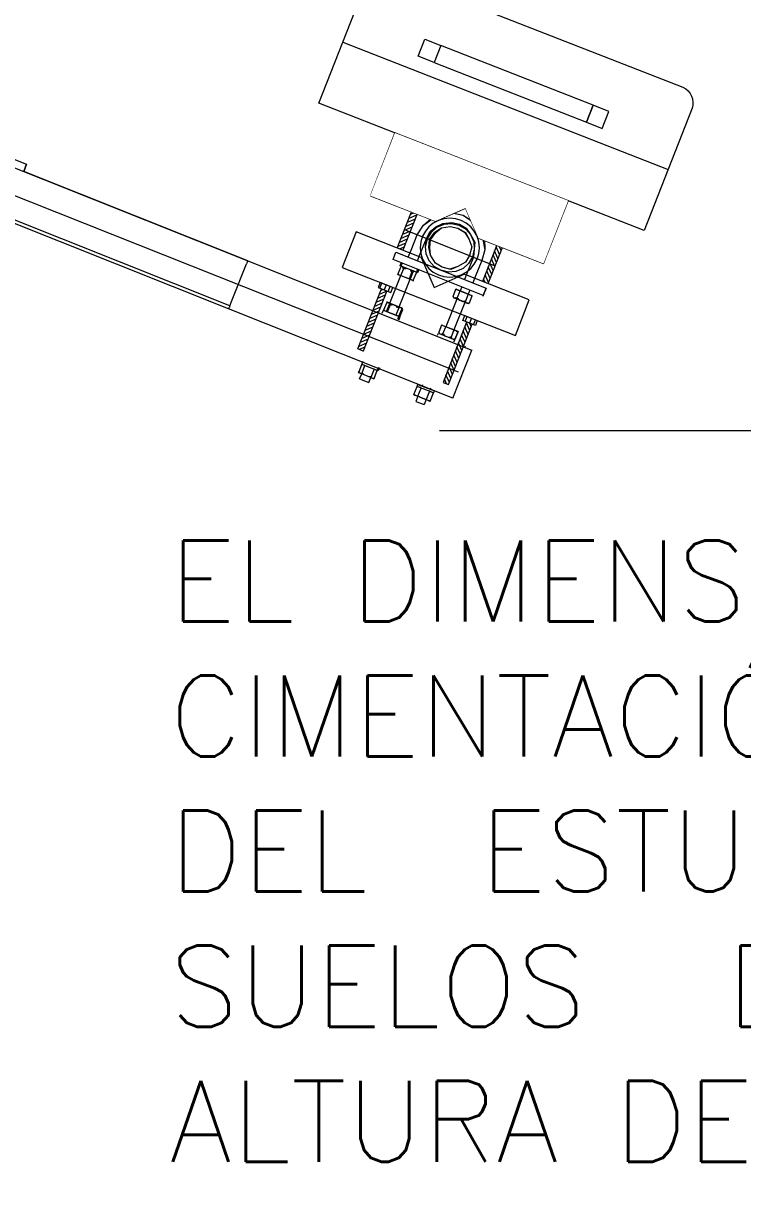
# Model space of a CAD drawing. Header units: millimetres. Extents: x 37 to 259, y 69 to 300.
# Drawn here: x 116.138 to 117.025, y 102.128 to 103.579 of the extents above; entities that cross this region are included whole.
import ezdxf

# ---------------------------------------------------------------- set-up
doc = ezdxf.new("R2010")
doc.units = ezdxf.units.MM
doc.set_wipeout_variables(frame=1)
doc.linetypes.add('DASHED2', pattern=[0.375, 0.25, -0.125])
doc.layers.get('0').update_dxf_attribs({"lineweight": 0})
doc.layers.add('8', color=8, linetype='Continuous', lineweight=0)
doc.layers.add('FIBRA OPTICA AT&T', color=5, linetype='Continuous', lineweight=0)
doc.styles.add('ROMANS', font='romans.shx')
pattern_1 = [(135, (32.1043925, -60.0973595), (-0.00265165043, -0.00265165043), [])]
pattern_2 = [(45, (-32.1043925, -60.0973595), (0.00265165043, -0.00265165043), [])]

# ---------------------------------------------------------------- blocks, each defined once
blk = doc.blocks.new('Antena RF')
at = {"layer": '8', "ltscale": 0.05}
h = blk.add_hatch(dxfattribs=at)
h.set_pattern_fill('ANSI31', color=256, scale=0.03, angle=90, style=0)
h.set_pattern_definition(pattern_1)
h.paths.add_polyline_path([(-0.0602, 0.0779), (-0.0528, 0.0779), (-0.0528, 0.1578), (-0.0602, 0.1578)])
h = blk.add_hatch(dxfattribs=at)
h.set_pattern_fill('ANSI31', color=256, scale=0.03, angle=90, style=0)
h.set_pattern_definition(pattern_2)
h.paths.add_polyline_path([(0.0602, 0.0779), (0.0528, 0.0779), (0.0528, 0.1578), (0.0602, 0.1578)])
h = blk.add_hatch(dxfattribs=at)
h.set_pattern_fill('ANSI31', color=256, scale=0.03, angle=90, style=0)
h.set_pattern_definition(pattern_1)
h.paths.add_polyline_path([(-0.0528, 0.024), (-0.0602, 0.024), (-0.0602, -0.024), (-0.0528, -0.024)])
h = blk.add_hatch(dxfattribs=at)
h.set_pattern_fill('ANSI31', color=256, scale=0.03, angle=90, style=0)
h.set_pattern_definition(pattern_2)
h.paths.add_polyline_path([(0.0528, 0.024), (0.0602, 0.024), (0.0602, -0.024), (0.0528, -0.024)])
for points in [[(-0.0528, 0.0779), (-0.0528, 0.1578), (-0.0602, 0.1578), (-0.0602, 0.0779)], [(0.0528, 0.0779), (0.0528, 0.1578), (0.0602, 0.1578), (0.0602, 0.0779)], [(-0.0602, 0.024), (-0.0602, -0.024), (-0.0528, -0.024), (-0.0528, 0.024)], [(0.0602, 0.024), (0.0602, -0.024), (0.0528, -0.024), (0.0528, 0.024)]]:
    blk.add_lwpolyline(points)
for p, q in [((-0.062, 0.0779), (-0.062, 0.0713)), ((-0.0565, 0.0713), (-0.0565, 0.0779)), ((-0.0565, 0.0713), (-0.0565, 0.0779)), ((-0.051, 0.0779), (-0.051, 0.0713)), ((0.051, 0.0779), (0.051, 0.0713)), ((0.0565, 0.0713), (0.0565, 0.0779)), ((0.0565, 0.0713), (0.0565, 0.0779)), ((0.062, 0.0779), (0.062, 0.0713))]:
    blk.add_line(p, q, dxfattribs=at)
for points in [[(-0.0643, 0.0713), (-0.0643, 0.0779), (-0.0476, 0.0779), (-0.0476, 0.0713)], [(0.0643, 0.0713), (0.0643, 0.0779), (0.0476, 0.0779), (0.0476, 0.0713)]]:
    blk.add_lwpolyline(points, close=True, dxfattribs=at)
for points in [[(-0.0286, 0.024), (-0.1147, 0.024), (-0.1147, 0.0713), (0.1147, 0.0713), (0.1147, 0.024), (0.0286, 0.024)], [(-0.0286, 0.024), (0, 0.0526), (0.0286, 0.024)], [(-0.0286, -0.024), (0, -0.0526), (0.0286, -0.024)]]:
    blk.add_lwpolyline(points, dxfattribs=at)
blk.add_circle((0, 0), 0.0364, dxfattribs=at)
at = {"ltscale": 450}
blk.add_wipeout([(-0.2155, -0.1072), (0.2155, -0.1072), (0.2155, -0.2692), (0.2124, -0.279), (0.205, -0.2863), (0.1955, -0.2892), (-0.1955, -0.2892), (-0.2063, -0.2869), (-0.2136, -0.2793), (-0.2155, -0.2691)], dxfattribs=at)
blk.add_line((-0.2155, -0.1882), (0.2155, -0.1882), dxfattribs=at)
blk.add_lwpolyline([(-0.1955, -0.2892), (0.1955, -0.2892, 0.379386), (0.2155, -0.2692), (0.2155, -0.1072), (-0.2155, -0.1072), (-0.2155, -0.2691, 0.470848)], format="xyb", close=True, dxfattribs=at)
for points in [[(-0.1015, -0.2057), (-0.1225, -0.2057), (-0.1225, -0.2282), (-0.1015, -0.2282)], [(-0.1015, -0.2057), (0.1004, -0.2057), (0.1004, -0.2282), (-0.1015, -0.2282)], [(0.1004, -0.2057), (0.1214, -0.2057), (0.1214, -0.2282), (0.1004, -0.2282)]]:
    blk.add_lwpolyline(points, close=True, dxfattribs=at)
at = {"layer": '8', "ltscale": 0.05}
blk.add_lwpolyline([(0.0286, -0.024), (0.1147, -0.024), (0.1147, -0.1072), (-0.1147, -0.1072), (-0.1147, -0.024), (-0.0286, -0.024)], dxfattribs=at)
blk.add_wipeout([(-0.1147, -0.1072), (-0.1147, -0.024), (-0.0286, -0.024), (0, -0.0526), (0.0286, -0.024), (0.1147, -0.024), (0.1147, -0.1072)])
blk = doc.blocks.new('A$C462F3C73')
at = {"linetype": 'Continuous'}
for points in [[(33.833, -57), (33.833, -56.917), (34.083, -56.917), (34.083, -57)], [(33.833, -56.917), (33.833, -57)], [(35.083, -56.917), (33.833, -56.917)], [(34.083, -56.5), (34.083, -56.917)], [(34.083, -56.5), (34.833, -56.5)], [(34.083, -57), (34.25, -56.917), (34.667, -56.917), (34.833, -57)], [(34.833, -56.5), (34.833, -56.5)], [(34.833, -56.5), (34.833, -56.917)], [(34.833, -56.5), (34.833, -56.917)], [(35.083, -57), (35.083, -57.583), (34.833, -57.583), (34.833, -56.917), (35.083, -56.917), (35.083, -57)], [(35.083, -56.917), (35.083, -57)], [(35.083, -56.917), (35.083, -56.917), (35.083, -57), (35.083, -56.917)], [(35.083, -56.917), (35.083, -56.917)], [(38.667, -56.917), (38.667, -57.583), (38.583, -57.583), (38.5, -57.583), (38.5, -57.583), (38.417, -57.583), (38.333, -57.583)], [(38.333, -56.917), (38.417, -56.917), (38.583, -56.917), (38.667, -56.917)], [(38.333, -56.917), (38.333, -57.583)], [(38.417, -56.917), (38.333, -56.917)], [(38.417, -56.917), (38.333, -56.917)], [(38.667, -56.917), (38.667, -57.583), (38.583, -57.583), (38.5, -57.583), (38.5, -57.583), (38.417, -57.583), (38.333, -57.583)], [(38.333, -56.917), (38.333, -56.917), (38.417, -56.917), (38.583, -56.917), (38.583, -56.917), (38.667, -56.917)], [(38.333, -56.917), (38.333, -57.583)], [(39.583, -56.917), (38.417, -56.917)], [(39.583, -56.917), (38.417, -56.917)], [(38.667, -56.917), (38.667, -56.5), (39.333, -56.5)], [(38.667, -56.917), (38.667, -56.5)], [(38.667, -56.5), (39.333, -56.5)], [(38.667, -56.917), (38.75, -56.917), (38.833, -56.917), (39.167, -56.917), (39.25, -56.917), (39.333, -56.917)], [(38.667, -56.917), (38.75, -56.917), (38.833, -56.917), (39.167, -56.917), (39.25, -56.917), (39.333, -56.917)], [(39.333, -56.917), (39.333, -56.5)], [(39.333, -56.5), (39.333, -56.5)], [(39.333, -56.917), (39.333, -56.5)], [(39.333, -56.917), (39.333, -56.5)], [(39.333, -56.917), (39.333, -56.5)], [(39.667, -56.917), (39.667, -57.583), (39.583, -57.583), (39.583, -57.583), (39.5, -57.583), (39.417, -57.583), (39.333, -57.583), (39.333, -56.917), (39.417, -56.917), (39.583, -56.917), (39.583, -56.917), (39.667, -56.917)], [(39.333, -57.583), (39.333, -56.917), (39.333, -56.917), (39.417, -56.917), (39.583, -56.917), (39.583, -56.917), (39.667, -56.917)], [(39.667, -56.917), (39.667, -57.583), (39.583, -57.583), (39.583, -57.583), (39.417, -57.583), (39.417, -57.583), (39.333, -57.583)], [(39.583, -56.917), (39.583, -56.833)], [(39.667, -56.917), (39.667, -57.583), (39.583, -57.583)], [(39.583, -56.917), (39.667, -56.917), (39.583, -56.917)], [(39.583, -56.917), (39.667, -56.917)], [(39.583, -56.917), (39.667, -56.917)], [(39.667, -56.917), (39.667, -57.583), (39.583, -57.583)], [(39.583, -56.917), (39.667, -56.917), (39.583, -56.917)], [(39.583, -56.917), (39.583, -56.917)], [(22.917, -57.75), (4.667, -57.75)], [(41.167, -57.75), (22.917, -57.75)], [(22.917, -57.75), (22.917, -57.833)], [(22.917, -58), (22.917, -57.833)], [(34.083, -57), (34.083, -57.583), (33.833, -57.583), (33.833, -57.583)], [(33.833, -57), (33.833, -57.583)], [(33.833, -57.583), (33.833, -57.833)], [(35.083, -57.833), (35.083, -57.583), (33.833, -57.583)], [(34.833, -57.583), (34.667, -57.583), (34.25, -57.583), (34.083, -57.583)], [(35.083, -57), (35.083, -57.583), (35.083, -57.583)], [(35.083, -57.583), (35.083, -57.583)], [(35.083, -57.583), (35.083, -57.583)], [(35.167, -57.833), (35.167, -57.583), (35.083, -57.583)], [(38.417, -57.583), (38.333, -57.583)], [(38.333, -57.583), (38.333, -57.75)], [(39.667, -57.75), (39.667, -57.583), (38.333, -57.583)], [(38.417, -57.583), (38.333, -57.583)], [(38.333, -57.583), (38.333, -57.75)], [(39.667, -57.75), (39.667, -57.583), (38.333, -57.583)], [(38.333, -57.75), (39.667, -57.75)], [(38.333, -57.75), (39.667, -57.75)], [(39.333, -57.583), (39.167, -57.583), (39.083, -57.583), (38.917, -57.583), (38.833, -57.583), (38.667, -57.583)], [(39.333, -57.583), (39.167, -57.583), (39.083, -57.583), (38.917, -57.583), (38.833, -57.583), (38.667, -57.583)], [(38.667, -57.833), (38.667, -57.75)], [(38.667, -57.833), (38.667, -57.75)], [(39.333, -57.833), (39.333, -57.75)], [(39.333, -57.833), (39.333, -57.75)], [(39.333, -57.833), (39.333, -57.75)], [(39.333, -57.833), (39.333, -57.75)], [(39.583, -57.583), (39.667, -57.583)], [(39.583, -57.583), (39.667, -57.583)], [(39.583, -57.583), (39.667, -57.583)], [(39.583, -57.583), (39.667, -57.583)], [(39.667, -57.75), (39.667, -57.583)], [(39.667, -57.75), (39.667, -57.583)], [(39.667, -57.75), (39.667, -57.75)], [(41.167, -57.75), (41.167, -61.667)], [(22.917, -58), (4.667, -58)], [(22.917, -58), (22.917, -58.5)], [(22.917, -58.5), (22.917, -61.417)], [(40.833, -59.75), (-41.917, -59.667)], [(-22.917, -61.667), (22.917, -61.667), (22.917, -61.417)], [(-4.667, -61.667), (-4.667, -62.25), (4.667, -62.25), (4.667, -61.667)], [(22.917, -61.667), (4.667, -61.667)], [(4.667, -61.667), (4.667, -62.25)], [(22.917, -61.667), (22.917, -61.667)], [(22.917, -61.667), (41.167, -61.667)], [(33.833, -61.75), (33.833, -62), (35.167, -62)], [(33.833, -61.75), (33.833, -62), (35.083, -62)], [(33.833, -62.583), (33.833, -62), (34.167, -62), (34.167, -62.583), (34.083, -62.583), (34, -62.667), (33.917, -62.667), (33.833, -62.583), (33.833, -62.583)], [(33.917, -62), (33.833, -62)], [(33.833, -62.583), (33.833, -62), (34.083, -62), (34.083, -62.583), (34, -62.667), (33.833, -62.667), (33.833, -62.583), (33.833, -62.583)], [(33.833, -62), (33.833, -62)], [(34.083, -62), (34.833, -62)], [(34.167, -62), (34.833, -62)], [(34.833, -62.583), (34.833, -62), (35.083, -62)], [(34.833, -62.583), (34.833, -62), (35.083, -62)], [(35.167, -61.75), (35.167, -62), (35.083, -62)], [(35.083, -62), (35.083, -61.75)], [(35.083, -62), (35.167, -62)], [(35.167, -62), (35.167, -62.583), (35.083, -62.667)], [(35.083, -62), (35.167, -62)], [(35.083, -62.583), (35.083, -62)], [(35.083, -62), (35.083, -62)], [(35.083, -62), (35.083, -62)], [(35.083, -62), (35.083, -62.583), (35.083, -62.667)], [(35.083, -62), (35.083, -62)], [(35.083, -62.583), (35.083, -62)], [(35.083, -62), (35.083, -62)], [(35.167, -61.75), (35.167, -62)], [(35.167, -62), (35.167, -61.75)], [(38.333, -61.75), (38.333, -61.917), (39.667, -61.917)], [(38.333, -61.75), (38.333, -61.917), (39.667, -61.917)], [(38.333, -62.583), (38.333, -62), (38.417, -61.917), (38.583, -61.917), (38.667, -62), (38.667, -62.583), (38.333, -62.583)], [(38.417, -61.917), (38.333, -62)], [(38.333, -62.583), (38.333, -62), (38.333, -62), (38.417, -61.917), (38.583, -61.917), (38.583, -62), (38.667, -62), (38.667, -62.583), (38.333, -62.583)], [(38.417, -61.917), (38.333, -62)], [(38.667, -62), (38.75, -62), (38.833, -61.917), (39.167, -61.917), (39.25, -62), (39.333, -62)], [(38.667, -62), (38.75, -62), (38.833, -61.917), (39.167, -61.917), (39.25, -62), (39.333, -62)], [(39.333, -62.583), (39.333, -62), (39.417, -61.917), (39.583, -61.917), (39.583, -62), (39.667, -62)], [(39.333, -62.583), (39.333, -62), (39.333, -62), (39.417, -61.917), (39.583, -61.917), (39.583, -62), (39.667, -62)], [(39.583, -61.917), (39.667, -62)], [(39.583, -61.917), (39.667, -62)], [(39.583, -61.917), (39.667, -62)], [(39.583, -61.917), (39.667, -62)], [(39.583, -61.917), (39.667, -62)], [(39.583, -61.917), (39.667, -62)], [(39.667, -62), (39.667, -62.583), (39.583, -62.583)], [(39.667, -62), (39.667, -62.583), (39.583, -62.583)], [(39.667, -61.75), (39.667, -61.917)], [(39.667, -61.917), (39.667, -61.75)], [(39.667, -61.75), (39.667, -61.917)], [(39.667, -62.583), (39.667, -62)], [(39.667, -62.583), (39.667, -62)], [(40.583, -61.75), (40.583, -61.667)], [(33.917, -62.667), (33.833, -62.583)], [(33.833, -62.667), (33.833, -62.583)], [(33.833, -62.667), (35.083, -62.667)], [(33.917, -62.667), (35.083, -62.667)], [(34.833, -62.583), (34.667, -62.583), (34.667, -62.667), (34.25, -62.667), (34.25, -62.583), (34.083, -62.583)], [(34.083, -62.667), (34.083, -64.917)], [(34.083, -62.667), (34.083, -64.917)], [(34.833, -62.583), (34.667, -62.583), (34.667, -62.667), (34.333, -62.667), (34.25, -62.583), (34.167, -62.583)], [(35.083, -62.583), (35.083, -62.667), (34.833, -62.667), (34.833, -62.583), (34.833, -62.583)], [(35.083, -62.583), (35.083, -62.667), (34.833, -62.667), (34.833, -62.583)], [(34.833, -62.667), (34.833, -64.917)], [(34.833, -62.667), (34.833, -64.917)], [(34.833, -62.667), (34.833, -64.917)], [(34.833, -62.667), (34.833, -64.917)], [(35.167, -62.583), (35.083, -62.583), (35.083, -62.667)], [(35.083, -62.667), (35.083, -62.583)], [(35.083, -62.667), (35.083, -62.583)], [(35.083, -62.583), (35.083, -62.667)], [(35.083, -62.667), (35.083, -62.583)], [(35.083, -62.667), (35.083, -62.583)], [(38.417, -62.583), (38.333, -62.583)], [(38.417, -62.583), (38.333, -62.583)], [(38.417, -62.583), (39.583, -62.583)], [(38.417, -62.583), (39.583, -62.583)], [(39.333, -62.583), (38.667, -62.583)], [(38.667, -64.833), (38.667, -62.583)], [(38.667, -64.833), (38.667, -62.583)], [(39.333, -62.583), (38.667, -62.583)], [(39.333, -64.833), (39.333, -62.583)], [(39.667, -62.583), (39.333, -62.583)], [(39.333, -64.833), (39.333, -62.583)], [(39.333, -64.833), (39.333, -62.583)], [(39.333, -64.833), (39.333, -62.583)], [(39.667, -62.583), (39.333, -62.583)], [(39.583, -62.583), (39.583, -62.5)], [(39.667, -62.583), (39.583, -62.583)], [(39.583, -62.583), (39.667, -62.583)], [(39.667, -62.583), (39.583, -62.583)], [(39.583, -62.583), (39.583, -62.583)], [(39.583, -62.583), (39.667, -62.583)], [(34.083, -64.917), (34.083, -65.5), (34, -65.583), (33.833, -65.583), (33.833, -65.5), (33.833, -65.5)], [(33.833, -64.917), (34.083, -64.917)], [(33.833, -64.917), (33.833, -65.5)], [(33.833, -64.917), (33.833, -64.917)], [(35.083, -64.917), (33.833, -64.917)], [(34.083, -64.917), (34.083, -65.5), (34, -65.5), (34, -65.583), (33.833, -65.583), (33.833, -65.5)], [(33.833, -64.917), (34.083, -64.917)], [(33.833, -64.917), (33.833, -65.5)], [(33.833, -64.917), (33.833, -64.917)], [(35.083, -64.917), (33.833, -64.917)], [(34.083, -64.917), (34.833, -64.917)], [(34.083, -64.917), (34.75, -64.917)], [(35.083, -64.917), (35.083, -65.5), (35.083, -65.5), (35.083, -65.583), (34.833, -65.583), (34.833, -65.5), (34.75, -65.5), (34.75, -64.917), (35.083, -64.917)], [(35.083, -64.917), (35.083, -65.5), (35.083, -65.583), (34.833, -65.583), (34.833, -65.5), (34.833, -64.917), (35.083, -64.917)], [(35.083, -64.917), (35.083, -64.833)], [(35.083, -64.917), (35.083, -64.833)], [(35.083, -64.917), (35.083, -65.5), (35.083, -65.583)], [(35.083, -64.917), (35.083, -64.917), (35.083, -64.917)], [(35.083, -64.917), (35.083, -64.917)], [(35.083, -64.917), (35.083, -65.5), (35.083, -65.583)], [(35.083, -64.917), (35.083, -64.917), (35.083, -64.917)], [(35.083, -64.917), (35.083, -64.917)], [(38.333, -64.917), (38.333, -64.917), (38.417, -64.833), (38.583, -64.833), (38.583, -64.917), (38.667, -64.917)], [(38.417, -64.833), (38.333, -64.917)], [(38.333, -64.917), (38.333, -64.917), (38.417, -64.833), (38.5, -64.833), (38.583, -64.917), (38.667, -64.917)], [(38.417, -64.833), (38.333, -64.917)], [(38.667, -64.917), (38.667, -65.5), (38.333, -65.5)], [(38.333, -64.917), (38.333, -65.5)], [(38.667, -64.917), (38.667, -65.5), (38.333, -65.5)], [(38.333, -64.917), (38.333, -65.5)], [(39.583, -64.833), (38.417, -64.833)], [(39.583, -64.833), (38.417, -64.833)], [(38.667, -64.917), (38.75, -64.917), (38.833, -64.833), (39.167, -64.833), (39.25, -64.917), (39.333, -64.917)], [(38.667, -64.917), (38.75, -64.917), (38.833, -64.833), (39.167, -64.833), (39.25, -64.917), (39.333, -64.917)], [(39.667, -64.917), (39.667, -65.5), (39.333, -65.5), (39.333, -64.917), (39.333, -64.917), (39.417, -64.833), (39.583, -64.833), (39.583, -64.917), (39.667, -64.917)], [(39.667, -64.917), (39.667, -65.5), (39.333, -65.5), (39.333, -64.917), (39.333, -64.917), (39.417, -64.833), (39.583, -64.833), (39.583, -64.917), (39.667, -64.917)], [(39.583, -64.833), (39.667, -64.917), (39.583, -64.833)], [(39.583, -64.833), (39.583, -64.833)], [(39.583, -64.833), (39.667, -64.917)], [(39.583, -64.833), (39.583, -64.917), (39.667, -64.917), (39.583, -64.833)], [(39.583, -64.833), (39.583, -64.833)], [(39.583, -64.833), (39.667, -64.917)], [(39.667, -64.917), (39.667, -65.5), (39.583, -65.5)], [(39.667, -64.917), (39.667, -65.5), (39.583, -65.5)], [(40.417, -66.417), (40.417, -65.833), (33.083, -65.833), (33.083, -66.417), (40.417, -66.417)], [(40.417, -66.417), (40.417, -65.833), (33.083, -65.833), (33.083, -66.417), (40.417, -66.417)], [(33.75, -65.583), (33.75, -65.833)], [(35.083, -65.833), (35.083, -65.583), (33.75, -65.583)], [(33.833, -65.583), (33.833, -65.5)], [(33.833, -65.583), (33.833, -65.5)], [(33.833, -65.583), (33.833, -65.833)], [(35.083, -65.833), (35.083, -65.583), (33.833, -65.583)], [(34.833, -65.5), (34.667, -65.5), (34.667, -65.583), (34.25, -65.583), (34.25, -65.5), (34.083, -65.5)], [(34.75, -65.5), (34.667, -65.5), (34.667, -65.583), (34.25, -65.583), (34.25, -65.5), (34.083, -65.5)], [(35.083, -65.583), (35.083, -65.5)], [(35.083, -65.583), (35.083, -65.5)], [(35.083, -65.583), (35.083, -65.5)], [(35.083, -65.583), (35.083, -65.5)], [(35.167, -65.833), (35.167, -65.583), (35.083, -65.583)], [(35.083, -65.833), (35.083, -65.583)], [(38.417, -65.5), (38.333, -65.5)], [(38.417, -65.5), (38.333, -65.5)], [(39.583, -65.5), (38.417, -65.5)], [(39.583, -65.5), (38.417, -65.5)], [(39.333, -65.5), (38.667, -65.5)], [(38.667, -65.833), (38.667, -65.5)], [(38.667, -65.833), (38.667, -65.5)], [(39.333, -65.5), (38.667, -65.5)], [(39.333, -65.833), (39.333, -65.5)], [(39.333, -65.833), (39.333, -65.5)], [(39.333, -65.833), (39.333, -65.5)], [(39.333, -65.833), (39.333, -65.5)], [(39.583, -65.5), (39.667, -65.5)], [(39.583, -65.5), (39.583, -65.5)], [(39.583, -65.5), (39.667, -65.5)], [(39.583, -65.5), (39.667, -65.5)], [(39.583, -65.5), (39.583, -65.5)], [(39.583, -65.5), (39.667, -65.5)], [(40.417, -65.833), (40.417, -65.75)], [(40.417, -65.833), (40.417, -66.417)], [(40.417, -66.417), (40.417, -65.833)], [(34.083, -66.417), (34.083, -67)], [(34.083, -66.417), (34.083, -67)], [(34.833, -66.417), (34.833, -67)], [(34.833, -66.417), (34.833, -67)], [(34.833, -66.417), (34.833, -67)], [(38.583, -68.25), (38.5, -67.667), (38.25, -67.167), (37.833, -66.75), (37.333, -66.5), (36.75, -66.417), (36.167, -66.5), (35.667, -66.75), (35.25, -67.167), (35, -67.667), (34.833, -68.25), (35, -68.833), (35.25, -69.333), (35.667, -69.75), (36.167, -70), (36.75, -70.083), (37.333, -70), (37.833, -69.75), (38.25, -69.333), (38.5, -68.833), (38.583, -68.25)], [(34.833, -66.417), (34.833, -67)], [(38.583, -68.25), (38.5, -67.667), (38.25, -67.167), (37.833, -66.75), (37.333, -66.5), (36.75, -66.417), (36.167, -66.5), (35.667, -66.75), (35.25, -67.167), (35, -67.667), (34.917, -68.25), (35, -68.833), (35.25, -69.333), (35.667, -69.75), (36.167, -70), (36.75, -70.083), (37.333, -70), (37.833, -69.75), (38.25, -69.333), (38.5, -68.833), (38.583, -68.25)], [(38.333, -68.25), (38.25, -67.667), (37.833, -67.167), (37.333, -66.75), (36.75, -66.667), (36.167, -66.75), (35.583, -67.167), (35.25, -67.667), (35.083, -68.25), (35.25, -68.917), (35.583, -69.417), (36.167, -69.75), (36.75, -69.833), (37.333, -69.75), (37.833, -69.417), (38.25, -68.917), (38.333, -68.25)], [(38.333, -68.25), (38.25, -67.667), (37.833, -67.167), (37.417, -66.75), (36.75, -66.667), (36.167, -66.75), (35.583, -67.167), (35.333, -67.667), (35.167, -68.25), (35.333, -68.917), (35.583, -69.417), (36.167, -69.75), (36.75, -69.833), (37.417, -69.75), (37.833, -69.417), (38.25, -68.917), (38.333, -68.25)], [(38.667, -66.917), (38.667, -66.417)], [(38.667, -66.917), (38.667, -66.417)], [(39.333, -66.917), (39.333, -66.417)], [(39.333, -66.917), (39.333, -66.417)], [(39.333, -66.917), (39.333, -66.417)], [(39.333, -66.917), (39.333, -66.417)], [(34.083, -67), (34.083, -68.25)], [(34.083, -67), (34.083, -68.25)], [(34.833, -67), (34.833, -68.25)], [(34.833, -67), (34.833, -68.25)], [(34.833, -67), (34.833, -68.25)], [(34.833, -67), (34.833, -68.25)], [(38.667, -68.25), (38.667, -66.917)], [(38.667, -68.25), (38.667, -66.917)], [(39.333, -68.25), (39.333, -66.917)], [(39.333, -68.25), (39.333, -66.917)], [(39.333, -68.25), (39.333, -66.917)], [(39.333, -68.25), (39.333, -66.917)], [(33.167, -68.25), (40.417, -68.25)], [(34.083, -68.25), (34.25, -69.083), (34.667, -69.75), (35.167, -70.417), (35.917, -70.75), (36.75, -70.917), (37.583, -70.75), (38.333, -70.417), (38.917, -69.75), (39.25, -69.083), (39.333, -68.25)], [(34.083, -68.25), (34.25, -69.083), (34.583, -69.75), (35.167, -70.417), (35.917, -70.75), (36.75, -70.917), (37.5, -70.75), (38.333, -70.417), (38.833, -69.75), (39.25, -69.083), (39.333, -68.25)], [(34.833, -68.25), (34.917, -68.833), (35.25, -69.333), (35.667, -69.75), (36.167, -70.083), (36.75, -70.167)], [(34.833, -68.25), (34.917, -68.833), (35.167, -69.333), (35.583, -69.75), (36.167, -70.083), (36.75, -70.167), (37.333, -70.083), (37.833, -69.75), (38.333, -69.333), (38.5, -68.833), (38.667, -68.25)], [(34.833, -68.25), (34.917, -68.833), (35.167, -69.333), (35.583, -69.75), (36.167, -70.083), (36.75, -70.167), (37.333, -70.083), (37.833, -69.75), (38.333, -69.333), (38.5, -68.833), (38.667, -68.25)], [(34.833, -68.25), (34.917, -68.833), (35.167, -69.333), (35.583, -69.75), (36.167, -70.083), (36.75, -70.167)], [(36.75, -70.917), (37.583, -70.75), (38.333, -70.417), (38.917, -69.833), (39.25, -69.083), (39.333, -68.25)]]:
    blk.add_lwpolyline(points, dxfattribs=at)
at = {"extrusion": (8.92565e-05, -0.000155498, 1), "xscale": 61.31944444444299, "yscale": 61.31944444444299, "zscale": 61.31944444444299, "rotation": 359.6375348272501}
blk.add_blockref('Antena RF', (36.738, -68.249, 0.014), dxfattribs=at)

msp = doc.modelspace()

# ---------------------------------------------------------------- linework, layer by layer
at = {"layer": '8', "linetype": 'DASHED2', "ltscale": 10}
msp.add_lwpolyline([(114.1382, 98.0766), (119.1382, 98.0766), (119.1513, 103.0766), (114.1382, 103.0766)], close=True, dxfattribs=at)

# ---------------------------------------------------------------- texts
at = {"layer": '8', "ltscale": 0.1, "insert": (116.3183, 102.9414), "char_height": 0.1, "width": 2.533239, "attachment_point": 1, "style": 'ROMANS'}
msp.add_mtext('\\pxqj;EL DIMENSIONAMIENTO REAL DE LA CIMENTACIÓN ESTARÁ EN FUNCIÓN DEL ESTUDIO DE MECÁNICA DE SUELOS DEL SITIO Y DE LA ALTURA DE LA TORRE', dxfattribs=at)

# ---------------------------------------------------------------- next in the draw order: block references
at = {"layer": 'FIBRA OPTICA AT&T', "extrusion": (-0.000140527, -0.000111348, 1), "xscale": -0.01630804077010242, "yscale": 0.01630804077010248, "zscale": 0.01630804077010234, "rotation": 158.2479210687849}
msp.add_blockref('A$C462F3C73', (115.6952, 102.4909, -0.0277), dxfattribs=at)

doc.saveas('drawing.dxf')
